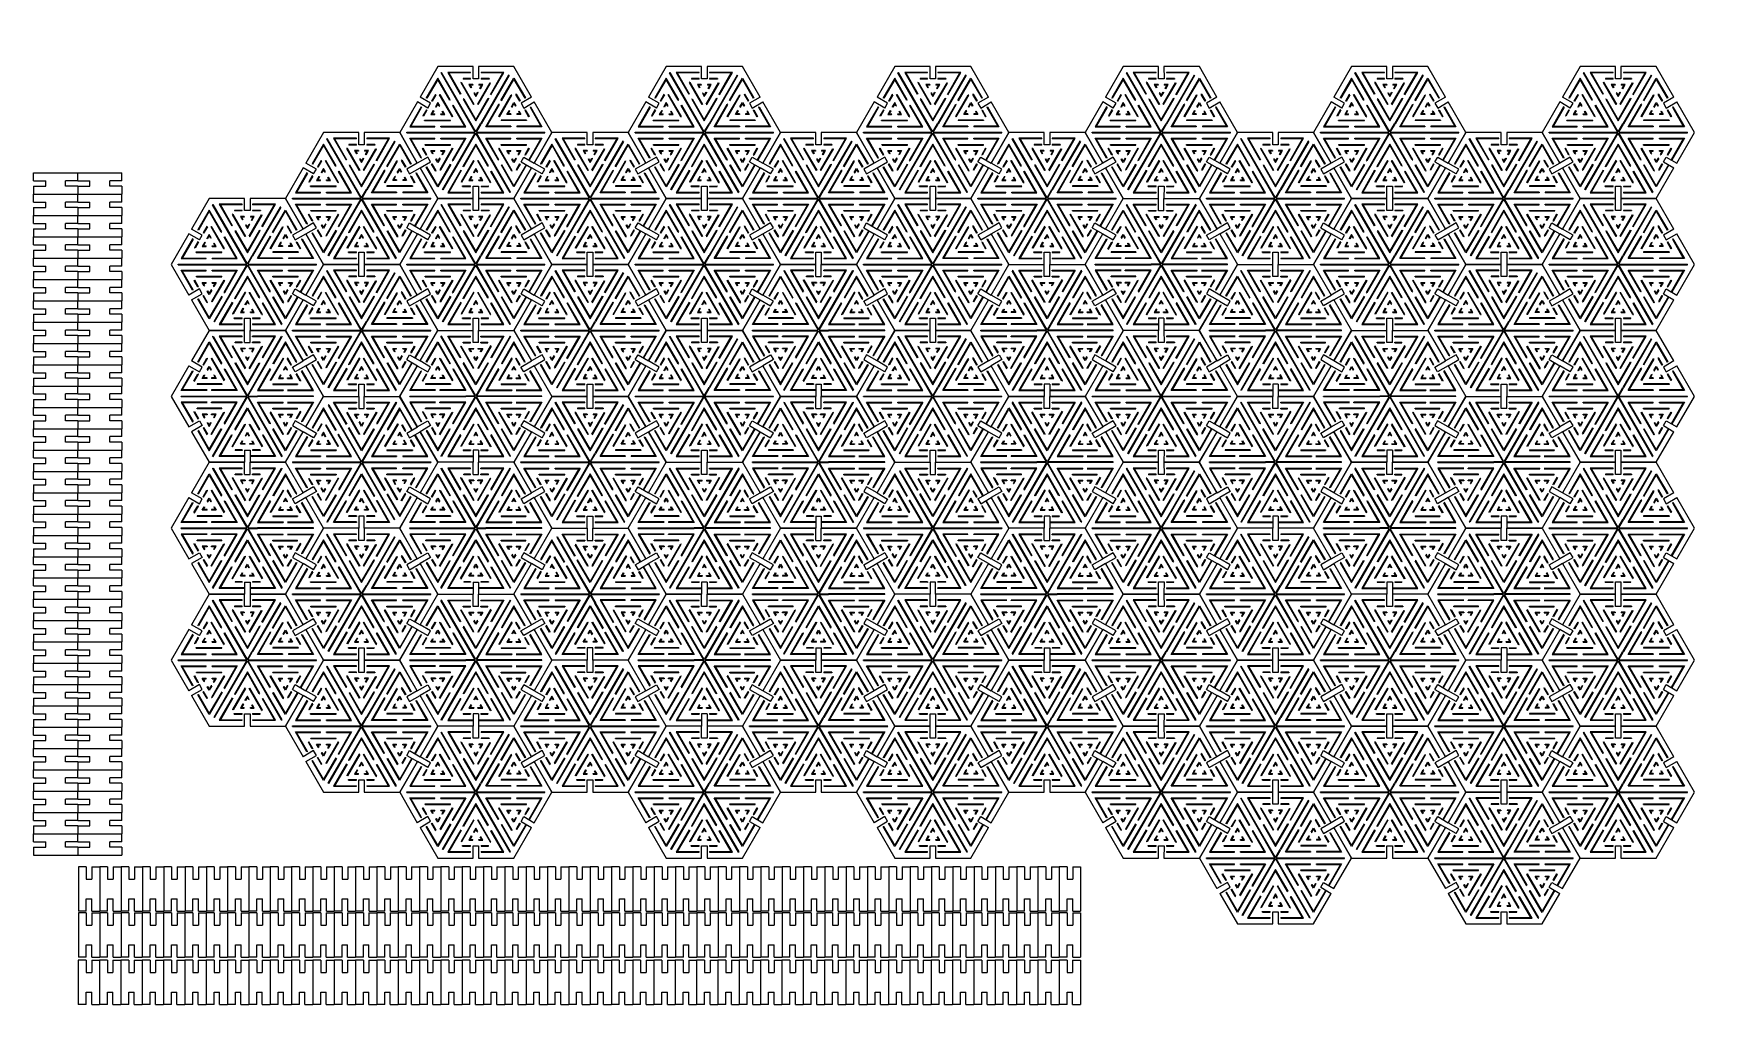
# Model space of a CAD drawing. Header units: millimetres. Extents: x 995 to 1546, y -277 to 42.
import ezdxf

# ---------------------------------------------------------------- set-up
doc = ezdxf.new("R2010")
doc.units = ezdxf.units.MM
doc.header["$MEASUREMENT"] = 0

# ---------------------------------------------------------------- blocks, each defined once
blk = doc.blocks.new('rtge')
for p, q in [((966.16, -37.06), (966.33, -36.96)), ((966.16, -37.06), (977.42, -56.56)), ((966.33, -36.96), (977.59, -56.46)), ((968.38, -36.91), (972.49, -44.02)), ((975.89, -36.91), (968.38, -36.91)), ((968.73, -37.11), (972.66, -43.92)), ((975.89, -37.11), (968.73, -37.11)), ((975.89, -37.11), (975.89, -36.91)), ((976.69, -39.01), (976.69, -35.01)), ((977.59, -56.46), (988.85, -36.96)), ((977.77, -56.56), (989.02, -37.06)), ((978.49, -39.01), (978.49, -35.01)), ((986.8, -36.91), (979.29, -36.91)), ((979.29, -37.11), (979.29, -36.91)), ((986.46, -37.11), (979.29, -37.11)), ((982.52, -43.92), (986.46, -37.11)), ((982.7, -44.02), (986.8, -36.91)), ((988.85, -36.96), (989.02, -37.06)), ((961.34, -45.31), (965.09, -38.81)), ((961.51, -45.41), (965.09, -39.21)), ((965.09, -38.81), (969.2, -45.92)), ((965.09, -39.21), (969.02, -46.02)), ((972.49, -44.02), (972.66, -43.92)), ((972.56, -40.14), (972.73, -40.04)), ((972.56, -40.14), (976.81, -47.5)), ((972.73, -40.04), (976.98, -47.4)), ((975.89, -38.91), (973.63, -38.91)), ((973.63, -39.11), (973.63, -38.91)), ((975.89, -39.11), (973.63, -39.11)), ((975.31, -40.91), (975.95, -42.02)), ((976.89, -40.91), (975.31, -40.91)), ((975.66, -41.11), (976.13, -41.92)), ((976.89, -41.11), (975.66, -41.11)), ((975.89, -39.11), (975.89, -38.91)), ((975.95, -42.02), (976.13, -41.92)), ((976.69, -39.01), (978.49, -39.01)), ((976.89, -40.91), (976.89, -41.11)), ((976.95, -43.75), (977.13, -43.65)), ((976.95, -43.75), (977.59, -44.86)), ((977.13, -43.65), (977.59, -44.46)), ((977.59, -44.46), (978.06, -43.65)), ((977.59, -44.86), (978.23, -43.75)), ((978.06, -43.65), (978.23, -43.75)), ((978.21, -47.4), (982.38, -40.17)), ((979.87, -40.91), (978.29, -40.91)), ((978.29, -41.11), (978.29, -40.91)), ((979.53, -41.11), (978.29, -41.11)), ((978.38, -47.5), (982.55, -40.27)), ((979.06, -41.92), (979.53, -41.11)), ((979.06, -41.92), (979.23, -42.02)), ((979.23, -42.02), (979.87, -40.91)), ((981.76, -38.91), (979.29, -38.91)), ((979.29, -39.11), (979.29, -38.91)), ((981.76, -39.11), (979.29, -39.11)), ((981.76, -39.11), (981.76, -38.91)), ((982.38, -40.17), (982.55, -40.27)), ((982.52, -43.92), (982.7, -44.02)), ((990.09, -38.81), (985.99, -45.92)), ((990.09, -39.21), (986.16, -46.02)), ((993.85, -45.31), (990.09, -38.81)), ((993.67, -45.41), (990.09, -39.21)), ((955.88, -54.76), (959.64, -48.26)), ((956.23, -54.56), (959.81, -48.36)), ((958.39, -46.61), (961.86, -48.61)), ((962.76, -47.05), (959.29, -45.05)), ((959.64, -48.26), (959.81, -48.36)), ((960.06, -51.53), (961.37, -49.26)), ((960.23, -51.63), (961.54, -49.36)), ((961.51, -45.41), (961.34, -45.31)), ((961.37, -49.26), (961.54, -49.36)), ((961.86, -48.61), (962.76, -47.05)), ((963.07, -46.31), (964.31, -44.17)), ((963.24, -46.41), (963.07, -46.31)), ((963.24, -46.41), (964.48, -44.27)), ((964.31, -44.17), (964.48, -44.27)), ((964.45, -47.92), (965.09, -46.81)), ((964.45, -47.92), (964.63, -48.02)), ((964.63, -48.02), (965.09, -47.21)), ((965.09, -46.81), (965.73, -47.92)), ((965.09, -47.21), (965.56, -48.02)), ((965.56, -48.02), (965.73, -47.92)), ((965.71, -44.27), (965.88, -44.17)), ((965.71, -44.27), (969.88, -51.5)), ((965.88, -44.17), (970.05, -51.4)), ((969.02, -46.02), (969.2, -45.92)), ((970.02, -47.75), (970.2, -47.65)), ((970.02, -47.75), (973.96, -54.56)), ((970.2, -47.65), (974.3, -54.76)), ((973.49, -45.75), (973.66, -45.65)), ((973.49, -45.75), (977.59, -52.86)), ((973.66, -45.65), (977.59, -52.46)), ((976.81, -47.5), (976.98, -47.4)), ((977.59, -52.46), (981.52, -45.65)), ((977.59, -52.86), (981.7, -45.75)), ((978.21, -47.4), (978.38, -47.5)), ((984.99, -47.65), (980.88, -54.76)), ((985.16, -47.75), (981.23, -54.56)), ((981.52, -45.65), (981.7, -45.75)), ((985.16, -47.75), (984.99, -47.65)), ((989.31, -44.17), (985.13, -51.4)), ((989.48, -44.27), (985.31, -51.5)), ((986.16, -46.02), (985.99, -45.92)), ((989.48, -44.27), (989.31, -44.17)), ((990.09, -46.81), (989.45, -47.92)), ((989.63, -48.02), (989.45, -47.92)), ((990.09, -47.21), (989.63, -48.02)), ((990.73, -47.92), (990.09, -46.81)), ((990.56, -48.02), (990.09, -47.21)), ((990.73, -47.92), (990.56, -48.02)), ((990.88, -44.17), (990.71, -44.27)), ((991.94, -46.41), (990.71, -44.27)), ((992.12, -46.31), (990.88, -44.17)), ((991.94, -46.41), (992.12, -46.31)), ((992.43, -47.05), (995.89, -45.05)), ((993.33, -48.61), (992.43, -47.05)), ((996.79, -46.61), (993.33, -48.61)), ((993.82, -49.26), (993.64, -49.36)), ((994.95, -51.63), (993.64, -49.36)), ((993.67, -45.41), (993.85, -45.31)), ((995.13, -51.53), (993.82, -49.26)), ((995.55, -48.26), (995.37, -48.36)), ((998.96, -54.56), (995.37, -48.36)), ((999.3, -54.76), (995.55, -48.26)), ((964.39, -54.76), (955.88, -54.76)), ((964.39, -54.56), (956.23, -54.56)), ((960.06, -51.53), (960.23, -51.63)), ((969.26, -52.56), (961.13, -52.56)), ((961.13, -52.56), (961.13, -52.76)), ((969.26, -52.76), (961.13, -52.76)), ((962.81, -50.76), (963.45, -49.65)), ((964.39, -50.76), (962.81, -50.76)), ((963.16, -50.56), (963.63, -49.75)), ((964.39, -50.56), (963.16, -50.56)), ((963.45, -49.65), (963.63, -49.75)), ((964.39, -50.76), (964.39, -50.56)), ((967.03, -50.56), (965.79, -50.56)), ((965.79, -50.56), (965.79, -50.76)), ((967.37, -50.76), (965.79, -50.76)), ((973.96, -54.56), (965.79, -54.56)), ((965.79, -54.56), (965.79, -54.76)), ((974.3, -54.76), (965.79, -54.76)), ((966.56, -49.75), (966.73, -49.65)), ((966.56, -49.75), (967.03, -50.56)), ((966.73, -49.65), (967.37, -50.76)), ((969.26, -52.56), (969.26, -52.76)), ((969.88, -51.5), (970.05, -51.4)), ((980.88, -54.76), (989.39, -54.76)), ((981.23, -54.56), (989.39, -54.56)), ((985.31, -51.5), (985.13, -51.4)), ((985.92, -52.56), (994.06, -52.56)), ((985.92, -52.56), (985.92, -52.76)), ((985.92, -52.76), (994.06, -52.76)), ((988.45, -49.65), (987.81, -50.76)), ((987.81, -50.76), (989.39, -50.76)), ((988.63, -49.75), (988.16, -50.56)), ((988.16, -50.56), (989.39, -50.56)), ((988.63, -49.75), (988.45, -49.65)), ((989.39, -50.56), (989.39, -50.76)), ((989.39, -54.56), (989.39, -54.76)), ((990.79, -50.56), (992.03, -50.56)), ((990.79, -50.76), (990.79, -50.56)), ((990.79, -50.76), (992.37, -50.76)), ((990.79, -54.56), (998.96, -54.56)), ((990.79, -54.76), (999.3, -54.76)), ((991.73, -49.65), (991.56, -49.75)), ((992.03, -50.56), (991.56, -49.75)), ((992.37, -50.76), (991.73, -49.65)), ((994.06, -52.56), (994.06, -52.76)), ((995.13, -51.53), (994.95, -51.63)), ((955.88, -56.56), (977.42, -56.56)), ((955.88, -56.76), (955.88, -56.56)), ((955.88, -56.76), (977.42, -56.76)), ((955.88, -58.56), (959.64, -65.06)), ((964.39, -58.56), (955.88, -58.56)), ((956.23, -58.76), (959.81, -64.96)), ((964.39, -58.76), (956.23, -58.76)), ((969.26, -60.56), (961.13, -60.56)), ((961.13, -60.76), (961.13, -60.56)), ((974.3, -58.56), (965.79, -58.56)), ((965.79, -58.76), (965.79, -58.56)), ((973.96, -58.76), (965.79, -58.76)), ((966.16, -76.26), (977.42, -56.76)), ((966.33, -76.36), (977.59, -56.86)), ((969.26, -60.76), (969.26, -60.56)), ((970.02, -65.57), (973.96, -58.76)), ((970.2, -65.67), (974.3, -58.56)), ((973.49, -67.57), (977.59, -60.46)), ((977.59, -56.86), (988.85, -76.36)), ((977.59, -60.46), (981.7, -67.57)), ((977.77, -56.56), (980.88, -56.56)), ((977.77, -56.76), (989.02, -76.26)), ((977.77, -56.76), (980.88, -56.76)), ((999.3, -56.56), (980.88, -56.56)), ((999.3, -56.76), (980.88, -56.76)), ((984.99, -65.67), (980.88, -58.56)), ((980.88, -58.56), (989.39, -58.56)), ((985.16, -65.57), (981.23, -58.76)), ((981.23, -58.76), (989.39, -58.76)), ((985.92, -60.56), (994.06, -60.56)), ((985.92, -60.76), (985.92, -60.56)), ((989.39, -58.76), (989.39, -58.56)), ((990.79, -58.56), (999.3, -58.56)), ((990.79, -58.76), (998.96, -58.76)), ((994.06, -60.76), (994.06, -60.56)), ((998.96, -58.76), (995.37, -64.96)), ((999.3, -58.56), (995.55, -65.06)), ((999.3, -56.76), (999.3, -56.56)), ((958.39, -66.7), (961.86, -64.7)), ((959.64, -65.06), (959.81, -64.96)), ((960.06, -61.79), (960.23, -61.69)), ((960.06, -61.79), (961.37, -64.06)), ((960.23, -61.69), (961.54, -63.96)), ((969.26, -60.76), (961.13, -60.76)), ((961.37, -64.06), (961.54, -63.96)), ((961.86, -64.7), (962.76, -66.26)), ((962.81, -62.56), (963.45, -63.67)), ((964.39, -62.56), (962.81, -62.56)), ((963.16, -62.76), (963.63, -63.57)), ((964.39, -62.76), (963.16, -62.76)), ((963.45, -63.67), (963.63, -63.57)), ((964.39, -62.56), (964.39, -62.76)), ((964.45, -65.4), (964.63, -65.3)), ((964.45, -65.4), (965.09, -66.51)), ((964.63, -65.3), (965.09, -66.11)), ((965.09, -66.11), (965.56, -65.3)), ((965.09, -66.51), (965.73, -65.4)), ((965.56, -65.3), (965.73, -65.4)), ((965.71, -69.05), (969.88, -61.82)), ((967.37, -62.56), (965.79, -62.56)), ((965.79, -62.76), (965.79, -62.56)), ((967.03, -62.76), (965.79, -62.76)), ((965.88, -69.15), (970.05, -61.92)), ((966.56, -63.57), (967.03, -62.76)), ((966.56, -63.57), (966.73, -63.67)), ((966.73, -63.67), (967.37, -62.56)), ((969.88, -61.82), (970.05, -61.92)), ((970.02, -65.57), (970.2, -65.67)), ((972.56, -73.18), (976.81, -65.82)), ((972.73, -73.28), (976.98, -65.92)), ((973.66, -67.67), (977.59, -60.86)), ((976.81, -65.82), (976.98, -65.92)), ((977.59, -60.86), (981.52, -67.67)), ((978.21, -65.92), (978.38, -65.82)), ((978.21, -65.92), (982.38, -73.15)), ((978.38, -65.82), (982.55, -73.05)), ((985.16, -65.57), (984.99, -65.67)), ((985.31, -61.82), (985.13, -61.92)), ((989.31, -69.15), (985.13, -61.92)), ((989.48, -69.05), (985.31, -61.82)), ((985.92, -60.76), (994.06, -60.76)), ((988.45, -63.67), (987.81, -62.56)), ((987.81, -62.56), (989.39, -62.56)), ((988.63, -63.57), (988.16, -62.76)), ((988.16, -62.76), (989.39, -62.76)), ((988.63, -63.57), (988.45, -63.67)), ((989.39, -62.76), (989.39, -62.56)), ((989.63, -65.3), (989.45, -65.4)), ((990.09, -66.51), (989.45, -65.4)), ((990.09, -66.11), (989.63, -65.3)), ((990.56, -65.3), (990.09, -66.11)), ((990.73, -65.4), (990.09, -66.51)), ((990.73, -65.4), (990.56, -65.3)), ((990.79, -62.56), (992.37, -62.56)), ((990.79, -62.56), (990.79, -62.76)), ((990.79, -62.76), (992.03, -62.76)), ((992.03, -62.76), (991.56, -63.57)), ((991.73, -63.67), (991.56, -63.57)), ((992.37, -62.56), (991.73, -63.67)), ((993.33, -64.7), (992.43, -66.26)), ((996.79, -66.7), (993.33, -64.7)), ((994.95, -61.69), (993.64, -63.96)), ((993.82, -64.06), (993.64, -63.96)), ((995.13, -61.79), (993.82, -64.06)), ((995.13, -61.79), (994.95, -61.69)), ((995.55, -65.06), (995.37, -64.96)), ((962.76, -66.26), (959.29, -68.26)), ((961.51, -67.91), (961.34, -68.01)), ((961.34, -68.01), (965.09, -74.51)), ((961.51, -67.91), (965.09, -74.11)), ((963.24, -66.91), (963.07, -67.01)), ((963.07, -67.01), (964.31, -69.15)), ((963.24, -66.91), (964.48, -69.05)), ((964.31, -69.15), (964.48, -69.05)), ((965.09, -74.11), (969.02, -67.3)), ((965.09, -74.51), (969.2, -67.4)), ((965.71, -69.05), (965.88, -69.15)), ((968.38, -76.41), (972.49, -69.3)), ((968.73, -76.21), (972.66, -69.4)), ((969.02, -67.3), (969.2, -67.4)), ((972.49, -69.3), (972.66, -69.4)), ((973.49, -67.57), (973.66, -67.67)), ((975.31, -72.41), (975.95, -71.3)), ((975.66, -72.21), (976.13, -71.4)), ((975.95, -71.3), (976.13, -71.4)), ((976.95, -69.57), (977.59, -68.46)), ((976.95, -69.57), (977.13, -69.67)), ((977.13, -69.67), (977.59, -68.86)), ((977.59, -68.46), (978.23, -69.57)), ((977.59, -68.86), (978.06, -69.67)), ((978.06, -69.67), (978.23, -69.57)), ((979.06, -71.4), (979.23, -71.3)), ((979.06, -71.4), (979.53, -72.21)), ((979.23, -71.3), (979.87, -72.41)), ((981.52, -67.67), (981.7, -67.57)), ((982.52, -69.4), (982.7, -69.3)), ((982.52, -69.4), (986.46, -76.21)), ((982.7, -69.3), (986.8, -76.41)), ((986.16, -67.3), (985.99, -67.4)), ((990.09, -74.51), (985.99, -67.4)), ((990.09, -74.11), (986.16, -67.3)), ((989.48, -69.05), (989.31, -69.15)), ((993.67, -67.91), (990.09, -74.11)), ((993.85, -68.01), (990.09, -74.51)), ((991.94, -66.91), (990.71, -69.05)), ((990.88, -69.15), (990.71, -69.05)), ((992.12, -67.01), (990.88, -69.15)), ((991.94, -66.91), (992.12, -67.01)), ((992.43, -66.26), (995.89, -68.26)), ((993.67, -67.91), (993.85, -68.01)), ((966.16, -76.26), (966.33, -76.36)), ((976.69, -76.41), (968.38, -76.41)), ((976.69, -76.21), (968.73, -76.21)), ((972.56, -73.18), (972.73, -73.28)), ((975.89, -74.21), (973.63, -74.21)), ((973.63, -74.21), (973.63, -74.41)), ((975.89, -74.41), (973.63, -74.41)), ((976.89, -72.41), (975.31, -72.41)), ((976.89, -72.21), (975.66, -72.21)), ((975.89, -74.21), (975.89, -74.41)), ((976.69, -74.31), (978.49, -74.31)), ((976.69, -74.31), (976.69, -78.31)), ((976.89, -72.41), (976.89, -72.21)), ((979.53, -72.21), (978.29, -72.21)), ((978.29, -72.21), (978.29, -72.41)), ((979.87, -72.41), (978.29, -72.41)), ((978.49, -74.31), (978.49, -78.31)), ((986.46, -76.21), (978.49, -76.21)), ((986.8, -76.41), (978.49, -76.41)), ((981.76, -74.21), (979.29, -74.21)), ((979.29, -74.21), (979.29, -74.41)), ((981.76, -74.41), (979.29, -74.41)), ((981.76, -74.21), (981.76, -74.41)), ((982.38, -73.15), (982.55, -73.05)), ((988.85, -76.36), (989.02, -76.26))]:
    blk.add_line(p, q)
for points in [[(976.69, -35.01), (965.09, -35.01), (959.29, -45.05)], [(995.89, -45.05), (990.09, -35.01), (978.49, -35.01)], [(958.39, -46.61), (952.59, -56.66), (958.39, -66.7)], [(996.79, -66.7), (1002.59, -56.66), (996.79, -46.61)], [(959.29, -68.26), (965.09, -78.31), (976.69, -78.31)], [(978.49, -78.31), (990.09, -78.31), (995.89, -68.26)]]:
    blk.add_lwpolyline(points)
blk = doc.blocks.new('w45y')
for p, q in [((912.3, -82.6), (912.3, -97.1)), ((914.9, -82.6), (912.3, -82.6)), ((914.9, -82.6), (914.9, -86.6)), ((916.7, -82.6), (916.7, -86.6)), ((916.7, -82.6), (919.3, -82.6)), ((919.3, -82.6), (919.3, -97.1)), ((914.9, -86.6), (916.7, -86.6)), ((914.9, -97.1), (914.9, -93.1)), ((914.9, -93.1), (916.7, -93.1)), ((916.7, -97.1), (916.7, -93.1)), ((914.9, -97.1), (912.3, -97.1)), ((916.7, -97.1), (919.3, -97.1))]:
    blk.add_line(p, q)
blk = doc.blocks.new('e46y')
for p, q in [((935.89, -82.6), (933.29, -82.6)), ((935.89, -82.6), (935.89, -86.6)), ((937.69, -82.6), (937.69, -86.6)), ((937.69, -82.6), (940.29, -82.6)), ((940.29, -82.6), (940.29, -97.1)), ((935.89, -86.6), (937.69, -86.6)), ((935.89, -97.1), (935.89, -93.1)), ((935.89, -93.1), (937.69, -93.1)), ((937.69, -97.1), (937.69, -93.1)), ((935.89, -97.1), (933.29, -97.1)), ((937.69, -97.1), (940.29, -97.1))]:
    blk.add_line(p, q)

msp = doc.modelspace()

# ---------------------------------------------------------------- block references
for name, p, rotation in [('rtge', (602.31, -809.18), 59.99999999999999), ('rtge', (677.31, -809.18), 59.99999999999999), ('rtge', (752.31, -809.18), 59.99999999999999), ('rtge', (827.31, -809.18), 59.99999999999999), ('rtge', (902.31, -809.18), 59.99999999999999), ('rtge', (977.31, -809.18), 59.99999999999999), ('rtge', (564.81, -830.83), 59.99999999999999), ('rtge', (639.81, -830.83), 59.99999999999999), ('rtge', (714.81, -830.83), 59.99999999999999), ('rtge', (789.81, -830.83), 59.99999999999999), ('rtge', (864.81, -830.83), 59.99999999999999), ('rtge', (939.81, -830.83), 59.99999999999999), ('e46y', (912.41, -944.41), 90), ('e46y', (926.91, -944.41), 90), ('rtge', (527.31, -852.48), 59.99999999999999), ('rtge', (602.31, -852.48), 59.99999999999999), ('rtge', (677.31, -852.48), 59.99999999999999), ('rtge', (752.31, -852.48), 59.99999999999999), ('rtge', (902.31, -852.48), 59.99999999999999), ('rtge', (977.31, -852.48), 59.99999999999999), ('e46y', (912.41, -951.41), 90), ('e46y', (926.91, -951.41), 90), ('e46y', (912.41, -958.41), 90), ('e46y', (926.91, -958.41), 90), ('e46y', (912.41, -965.41), 90), ('e46y', (926.91, -965.41), 90), ('rtge', (564.81, -874.13), 59.99999999999999), ('rtge', (639.81, -874.13), 59.99999999999999), ('rtge', (939.81, -874.13), 59.99999999999999), ('e46y', (912.41, -972.41), 90), ('e46y', (926.91, -972.41), 90), ('e46y', (912.41, -979.41), 90), ('e46y', (926.91, -979.41), 90), ('e46y', (912.41, -986.41), 90), ('e46y', (926.91, -986.41), 90), ('rtge', (677.31, -895.78), 59.99999999999999), ('rtge', (752.31, -895.78), 59.99999999999999), ('rtge', (827.31, -895.78), 59.99999999999999), ('rtge', (977.31, -895.78), 59.99999999999999), ('e46y', (912.41, -993.41), 90), ('e46y', (926.91, -993.41), 90), ('e46y', (912.41, -1000.41), 90), ('e46y', (926.91, -1000.41), 90), ('e46y', (912.41, -1007.41), 90), ('e46y', (926.91, -1007.41), 90), ('rtge', (639.81, -917.43), 59.99999999999999), ('e46y', (912.41, -1014.41), 90), ('e46y', (926.91, -1014.41), 90), ('e46y', (912.41, -1021.41), 90), ('e46y', (926.91, -1021.41), 90), ('e46y', (912.41, -1028.41), 90), ('e46y', (926.91, -1028.41), 90), ('rtge', (827.31, -939.08), 59.99999999999999), ('rtge', (977.31, -939.08), 59.99999999999999), ('e46y', (912.41, -1035.41), 90), ('e46y', (926.91, -1035.41), 90), ('e46y', (912.41, -1042.41), 90), ('e46y', (926.91, -1042.41), 90), ('e46y', (912.41, -1049.41), 90), ('e46y', (926.91, -1049.41), 90), ('rtge', (564.81, -960.73), 59.99999999999999), ('rtge', (864.81, -960.73), 59.99999999999999), ('e46y', (912.41, -1056.41), 90), ('e46y', (926.91, -1056.41), 90), ('e46y', (912.41, -1063.41), 90), ('e46y', (926.91, -1063.41), 90), ('e46y', (912.41, -1070.41), 90), ('e46y', (926.91, -1070.41), 90), ('rtge', (527.31, -982.38), 59.99999999999999), ('rtge', (752.31, -982.38), 59.99999999999999), ('rtge', (827.31, -982.38), 59.99999999999999), ('rtge', (902.31, -982.38), 59.99999999999999), ('rtge', (977.31, -982.38), 59.99999999999999), ('e46y', (912.41, -1077.41), 90), ('e46y', (926.91, -1077.41), 90), ('e46y', (912.41, -1084.41), 90), ('e46y', (926.91, -1084.41), 90), ('e46y', (912.41, -1091.41), 90), ('e46y', (926.91, -1091.41), 90), ('rtge', (564.81, -1004.04), 59.99999999999999), ('rtge', (639.81, -1004.04), 59.99999999999999), ('rtge', (714.81, -1004.04), 59.99999999999999), ('rtge', (789.81, -1004.04), 59.99999999999999), ('rtge', (864.81, -1004.04), 59.99999999999999), ('rtge', (939.81, -1004.04), 59.99999999999999), ('e46y', (912.41, -1098.41), 90), ('e46y', (926.91, -1098.41), 90), ('e46y', (912.41, -1105.41), 90), ('e46y', (926.91, -1105.41), 90), ('e46y', (912.41, -1112.41), 90), ('e46y', (926.91, -1112.41), 90), ('rtge', (602.31, -1025.69), 59.99999999999999), ('rtge', (677.31, -1025.69), 59.99999999999999), ('rtge', (752.31, -1025.69), 59.99999999999999), ('rtge', (827.31, -1025.69), 59.99999999999999), ('rtge', (902.31, -1025.69), 59.99999999999999), ('rtge', (977.31, -1025.69), 59.99999999999999), ('e46y', (912.41, -1119.41), 90), ('e46y', (926.91, -1119.41), 90), ('e46y', (912.41, -1126.41), 90), ('e46y', (926.91, -1126.41), 90), ('e46y', (912.41, -1133.41), 90), ('e46y', (926.91, -1133.41), 90), ('rtge', (864.81, -1047.34), 59.99999999999999), ('rtge', (939.81, -1047.34), 59.99999999999999), ('e46y', (912.41, -1140.41), 90), ('e46y', (926.91, -1140.41), 90), ('e46y', (912.41, -1147.41), 90), ('e46y', (926.91, -1147.41), 90), ('e46y', (912.41, -1154.41), 90), ('e46y', (926.91, -1154.41), 90), ('w45y', (912.41, -1140.42), 90), ('w45y', (926.91, -1140.42), 90)]:
    msp.add_blockref(name, p, dxfattribs=dict(rotation=rotation))
at = {"xscale": -1}
for p in [(2342.76, 22.47), (2305.26, 0.82), (2380.26, 0.82), (2117.76, -20.83), (2417.76, -20.83), (2305.26, -42.48), (2380.26, -42.48), (2455.26, -42.48), (2192.76, -64.13), (2417.76, -64.13), (2455.26, -85.79), (2117.76, -107.44), (2192.76, -107.44)]:
    msp.add_blockref('rtge', p, dxfattribs=at)
for name, p in [('rtge', (275.08, 0.82)), ('rtge', (87.58, -20.83)), ('rtge', (275.08, -42.48)), ('rtge', (87.58, -64.13)), ('rtge', (162.58, -64.13)), ('rtge', (275.08, -85.79)), ('rtge', (350.08, -85.79)), ('w45y', (97.41, -149.34)), ('e46y', (83.42, -149.34)), ('e46y', (90.42, -149.34)), ('e46y', (97.42, -149.34)), ('e46y', (104.42, -149.34)), ('e46y', (111.42, -149.34)), ('e46y', (118.42, -149.34)), ('e46y', (125.42, -149.34)), ('e46y', (132.42, -149.34)), ('e46y', (139.42, -149.34)), ('e46y', (146.42, -149.34)), ('e46y', (153.42, -149.34)), ('e46y', (160.42, -149.34)), ('e46y', (167.42, -149.34)), ('e46y', (174.42, -149.34)), ('e46y', (181.42, -149.34)), ('e46y', (188.42, -149.34)), ('e46y', (195.42, -149.34)), ('e46y', (202.42, -149.34)), ('e46y', (209.42, -149.34)), ('e46y', (216.42, -149.34)), ('e46y', (223.42, -149.34)), ('e46y', (230.42, -149.34)), ('e46y', (237.42, -149.34)), ('e46y', (244.42, -149.34)), ('e46y', (251.42, -149.34)), ('e46y', (258.42, -149.34)), ('e46y', (265.42, -149.34)), ('e46y', (272.42, -149.34)), ('e46y', (279.42, -149.34)), ('e46y', (286.42, -149.34)), ('e46y', (293.42, -149.34)), ('e46y', (300.42, -149.34)), ('e46y', (307.42, -149.34)), ('e46y', (314.42, -149.34)), ('e46y', (321.42, -149.34)), ('e46y', (328.42, -149.34)), ('e46y', (335.42, -149.34)), ('e46y', (342.42, -149.34)), ('e46y', (349.42, -149.34)), ('e46y', (356.42, -149.34)), ('e46y', (363.42, -149.34)), ('e46y', (370.42, -149.34)), ('e46y', (377.42, -149.34)), ('e46y', (384.42, -149.34)), ('e46y', (391.42, -149.34)), ('e46y', (398.42, -149.34)), ('w45y', (97.41, -164.44)), ('e46y', (83.41, -164.44)), ('e46y', (90.41, -164.44)), ('e46y', (97.41, -164.44)), ('e46y', (104.41, -164.44)), ('e46y', (111.41, -164.44)), ('e46y', (118.41, -164.44)), ('e46y', (125.41, -164.44)), ('e46y', (132.41, -164.44)), ('e46y', (139.41, -164.44)), ('e46y', (146.41, -164.44)), ('e46y', (153.41, -164.44)), ('e46y', (160.41, -164.44)), ('e46y', (167.41, -164.44)), ('e46y', (174.41, -164.44)), ('e46y', (181.41, -164.44)), ('e46y', (188.41, -164.44)), ('e46y', (195.41, -164.44)), ('e46y', (202.41, -164.44)), ('e46y', (209.41, -164.44)), ('e46y', (216.41, -164.44)), ('e46y', (223.41, -164.44)), ('e46y', (230.41, -164.44)), ('e46y', (237.41, -164.44)), ('e46y', (244.41, -164.44)), ('e46y', (251.41, -164.44)), ('e46y', (258.41, -164.44)), ('e46y', (265.41, -164.44)), ('e46y', (272.41, -164.44)), ('e46y', (279.41, -164.44)), ('e46y', (286.41, -164.44)), ('e46y', (293.41, -164.44)), ('e46y', (300.41, -164.44)), ('e46y', (307.41, -164.44)), ('e46y', (314.41, -164.44)), ('e46y', (321.41, -164.44)), ('e46y', (328.41, -164.44)), ('e46y', (335.41, -164.44)), ('e46y', (342.41, -164.44)), ('e46y', (349.41, -164.44)), ('e46y', (356.41, -164.44)), ('e46y', (363.41, -164.44)), ('e46y', (370.41, -164.44)), ('e46y', (377.41, -164.44)), ('e46y', (384.41, -164.44)), ('e46y', (391.41, -164.44)), ('e46y', (398.41, -164.44)), ('w45y', (97.37, -180)), ('e46y', (83.37, -180)), ('e46y', (90.37, -180)), ('e46y', (97.37, -180)), ('e46y', (104.37, -180)), ('e46y', (111.37, -180)), ('e46y', (118.37, -180)), ('e46y', (125.37, -180)), ('e46y', (132.37, -180)), ('e46y', (139.37, -180)), ('e46y', (146.37, -180)), ('e46y', (153.37, -180)), ('e46y', (160.37, -180)), ('e46y', (167.37, -180)), ('e46y', (174.37, -180)), ('e46y', (181.37, -180)), ('e46y', (188.37, -180)), ('e46y', (195.37, -180)), ('e46y', (202.37, -180)), ('e46y', (209.37, -180)), ('e46y', (216.37, -180)), ('e46y', (223.37, -180)), ('e46y', (230.37, -180)), ('e46y', (237.37, -180)), ('e46y', (244.37, -180)), ('e46y', (251.37, -180)), ('e46y', (258.37, -180)), ('e46y', (265.37, -180)), ('e46y', (272.37, -180)), ('e46y', (279.37, -180)), ('e46y', (286.37, -180)), ('e46y', (293.37, -180)), ('e46y', (300.37, -180)), ('e46y', (307.37, -180)), ('e46y', (314.37, -180)), ('e46y', (321.37, -180)), ('e46y', (328.37, -180)), ('e46y', (335.37, -180)), ('e46y', (342.37, -180)), ('e46y', (349.37, -180)), ('e46y', (356.37, -180)), ('e46y', (363.37, -180)), ('e46y', (370.37, -180)), ('e46y', (377.37, -180)), ('e46y', (384.37, -180)), ('e46y', (391.37, -180)), ('e46y', (398.37, -180))]:
    msp.add_blockref(name, p)
at = {"xscale": -1, "rotation": 120}
for p in [(564.81, 719.15), (752.31, 697.5), (639.81, 675.85)]:
    msp.add_blockref('rtge', p, dxfattribs=at)

doc.saveas('drawing.dxf')
